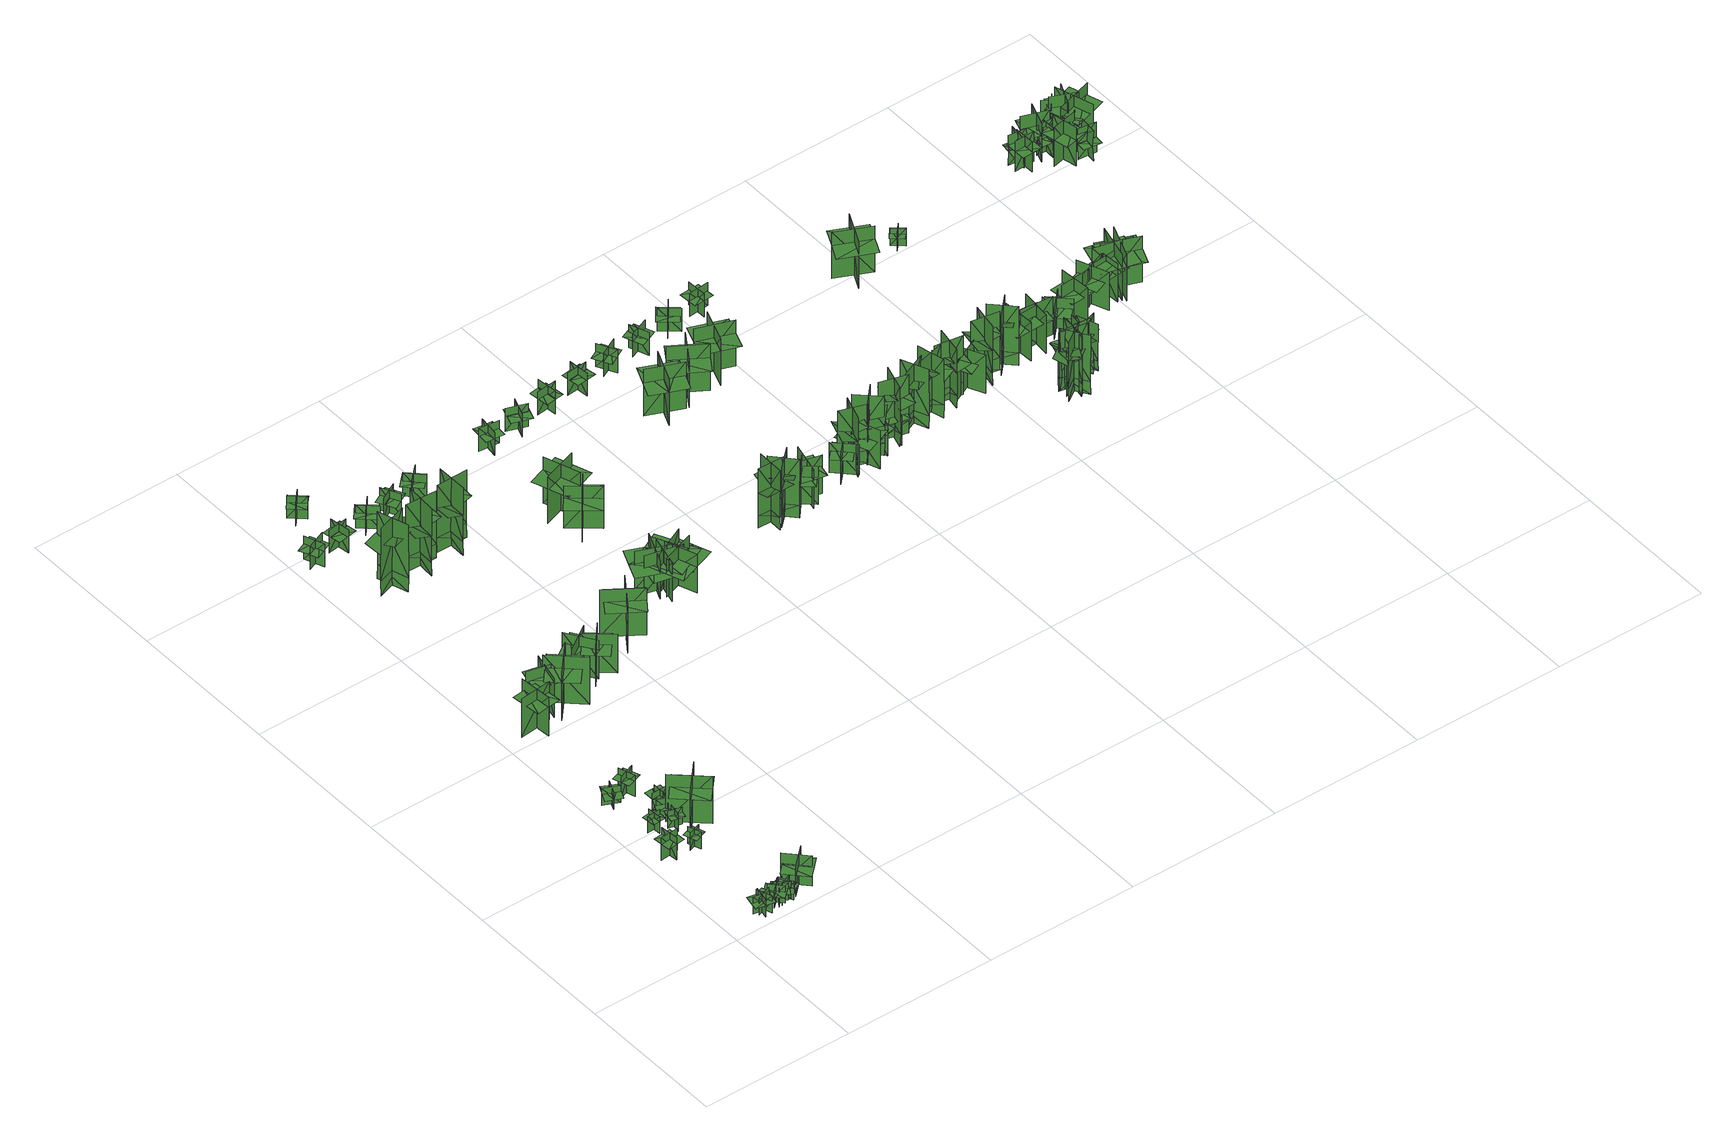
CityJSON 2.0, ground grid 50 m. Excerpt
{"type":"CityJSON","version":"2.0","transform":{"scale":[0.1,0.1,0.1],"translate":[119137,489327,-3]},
"CityObjects":{
"tree1":{"type":"SolitaryVegetationObject","geometry":[{"type":"MultiSurface","lod":"1","boundaries":[[[0,1,2]],[[0,2,3]],[[4,5,6]],[[4,6,7]],[[8,9,10]],[[8,10,11]],[[8,11,12]],[[8,12,13]]]}]},
"tree2":{"type":"SolitaryVegetationObject","geometry":[{"type":"MultiSurface","lod":"1","boundaries":[[[14,15,16]],[[14,16,17]],[[18,19,20]],[[18,20,21]],[[22,23,24]],[[22,24,25]],[[22,25,26]],[[22,26,27]]]}]},
"tree3":{"type":"SolitaryVegetationObject","geometry":[{"type":"MultiSurface","lod":"1","boundaries":[[[28,29,30]],[[28,30,31]],[[32,33,34]],[[32,34,35]],[[36,37,38]],[[36,38,39]],[[36,39,40]],[[36,40,41]]]}]},
"tree4":{"type":"SolitaryVegetationObject","geometry":[{"type":"MultiSurface","lod":"1","boundaries":[[[42,43,44]],[[42,44,45]],[[46,47,48]],[[46,48,49]],[[50,51,52]],[[50,52,53]],[[50,53,54]],[[50,54,55]]]}]},
"tree5":{"type":"SolitaryVegetationObject","geometry":[{"type":"MultiSurface","lod":"1","boundaries":[[[56,57,58]],[[56,58,59]],[[60,61,62]],[[60,62,63]],[[64,65,66]],[[64,66,67]],[[64,67,68]],[[64,68,69]]]}]},
"tree6":{"type":"SolitaryVegetationObject","geometry":[{"type":"MultiSurface","lod":"1","boundaries":[[[70,71,72]],[[70,72,73]],[[74,75,76]],[[74,76,77]],[[78,79,80]],[[78,80,81]],[[78,81,82]],[[78,82,83]]]}]},
"tree7":{"type":"SolitaryVegetationObject","geometry":[{"type":"MultiSurface","lod":"1","boundaries":[[[84,85,86]],[[84,86,87]],[[88,89,90]],[[88,90,91]],[[92,93,94]],[[92,94,95]],[[92,95,96]],[[92,96,97]]]}]},
"tree8":{"type":"SolitaryVegetationObject","geometry":[{"type":"MultiSurface","lod":"1","boundaries":[[[98,99,100]],[[98,100,101]],[[102,103,104]],[[102,104,105]],[[106,107,108]],[[106,108,109]],[[106,109,110]],[[106,110,111]]]}]},
"tree9":{"type":"SolitaryVegetationObject","geometry":[{"type":"MultiSurface","lod":"1","boundaries":[[[112,113,114]],[[112,114,115]],[[116,117,118]],[[116,118,119]],[[120,121,122]],[[120,122,123]],[[120,123,124]],[[120,124,125]]]}]},
"tree10":{"type":"SolitaryVegetationObject","geometry":[{"type":"MultiSurface","lod":"1","boundaries":[[[126,127,128]],[[126,128,129]],[[130,131,132]],[[130,132,133]],[[134,135,136]],[[134,136,137]],[[134,137,138]],[[134,138,139]]]}]},
"tree11":{"type":"SolitaryVegetationObject","geometry":[{"type":"MultiSurface","lod":"1","boundaries":[[[140,141,142]],[[140,142,143]],[[144,145,146]],[[144,146,147]],[[148,149,150]],[[148,150,151]],[[148,151,152]],[[148,152,153]]]}]},
"tree12":{"type":"SolitaryVegetationObject","geometry":[{"type":"MultiSurface","lod":"1","boundaries":[[[154,155,156]],[[154,156,157]],[[158,159,160]],[[158,160,161]],[[162,163,164]],[[162,164,165]],[[162,165,166]],[[162,166,167]]]}]},
"tree13":{"type":"SolitaryVegetationObject","geometry":[{"type":"MultiSurface","lod":"1","boundaries":[[[168,169,170]],[[168,170,171]],[[172,173,174]],[[172,174,175]],[[176,177,178]],[[176,178,179]],[[176,179,180]],[[176,180,181]]]}]},
"tree14":{"type":"SolitaryVegetationObject","geometry":[{"type":"MultiSurface","lod":"1","boundaries":[[[182,183,184]],[[182,184,185]],[[186,187,188]],[[186,188,189]],[[190,191,192]],[[190,192,193]],[[190,194,195]],[[190,195,191]]]}]},
"tree15":{"type":"SolitaryVegetationObject","geometry":[{"type":"MultiSurface","lod":"1","boundaries":[[[196,197,198]],[[196,198,199]],[[200,201,202]],[[200,202,203]],[[204,205,206]],[[204,206,207]],[[204,207,208]],[[204,208,209]]]}]},
"tree16":{"type":"SolitaryVegetationObject","geometry":[{"type":"MultiSurface","lod":"1","boundaries":[[[210,211,212]],[[210,212,213]],[[214,215,216]],[[214,216,217]],[[218,219,220]],[[218,220,221]],[[218,221,222]],[[218,222,223]]]}]},
"tree17":{"type":"SolitaryVegetationObject","geometry":[{"type":"MultiSurface","lod":"1","boundaries":[[[224,225,226]],[[224,226,227]],[[228,229,230]],[[228,230,231]],[[232,233,234]],[[232,234,235]],[[232,236,237]],[[232,237,233]]]}]},
"tree18":{"type":"SolitaryVegetationObject","geometry":[{"type":"MultiSurface","lod":"1","boundaries":[[[238,239,240]],[[238,240,241]],[[242,243,244]],[[242,244,245]],[[246,247,248]],[[246,248,249]],[[246,250,251]],[[246,251,247]]]}]},
"tree19":{"type":"SolitaryVegetationObject","geometry":[{"type":"MultiSurface","lod":"1","boundaries":[[[252,253,254]],[[252,254,255]],[[256,257,258]],[[256,258,259]],[[260,261,262]],[[260,262,263]],[[260,264,265]],[[260,265,261]]]}]},
"tree20":{"type":"SolitaryVegetationObject","geometry":[{"type":"MultiSurface","lod":"1","boundaries":[[[266,267,268]],[[266,268,269]],[[270,271,272]],[[270,272,273]],[[274,275,276]],[[274,276,277]],[[274,277,278]],[[274,278,279]]]}]},
"tree21":{"type":"SolitaryVegetationObject","geometry":[{"type":"MultiSurface","lod":"1","boundaries":[[[280,281,282]],[[280,282,283]],[[284,285,286]],[[284,286,287]],[[288,289,290]],[[288,290,291]],[[288,292,293]],[[288,293,289]]]}]},
"tree22":{"type":"SolitaryVegetationObject","geometry":[{"type":"MultiSurface","lod":"1","boundaries":[[[294,295,296]],[[294,296,297]],[[298,299,300]],[[298,300,301]],[[302,303,299]],[[302,299,298]],[[304,305,295]],[[304,295,294]],[[306,307,308]],[[306,308,309]],[[310,311,312]],[[310,312,313]]]}]},
"tree23":{"type":"SolitaryVegetationObject","geometry":[{"type":"MultiSurface","lod":"1","boundaries":[[[314,315,316]],[[314,316,317]],[[318,319,320]],[[318,320,321]],[[322,323,324]],[[322,324,325]],[[322,326,327]],[[322,327,323]]]}]},
"tree24":{"type":"SolitaryVegetationObject","geometry":[{"type":"MultiSurface","lod":"1","boundaries":[[[328,329,330]],[[328,330,331]],[[332,333,334]],[[332,334,335]],[[336,337,338]],[[336,338,339]],[[336,339,340]],[[336,340,341]]]}]},
"tree25":{"type":"SolitaryVegetationObject","geometry":[{"type":"MultiSurface","lod":"1","boundaries":[[[342,343,344]],[[342,344,345]],[[346,347,348]],[[346,348,349]],[[350,351,352]],[[350,352,353]],[[350,353,354]],[[350,354,355]]]}]},
"tree26":{"type":"SolitaryVegetationObject","geometry":[{"type":"MultiSurface","lod":"1","boundaries":[[[356,357,358]],[[356,358,359]],[[360,361,362]],[[360,362,363]],[[364,365,361]],[[364,361,360]],[[366,367,357]],[[366,357,356]],[[368,369,370]],[[368,370,371]],[[372,373,374]],[[372,374,375]]]}]},
"tree27":{"type":"SolitaryVegetationObject","geometry":[{"type":"MultiSurface","lod":"1","boundaries":[[[376,377,378]],[[376,378,379]],[[380,381,382]],[[380,382,383]],[[384,385,386]],[[384,386,387]],[[384,387,388]],[[384,388,389]]]}]},
"tree28":{"type":"SolitaryVegetationObject","geometry":[{"type":"MultiSurface","lod":"1","boundaries":[[[390,391,392]],[[390,392,393]],[[394,395,396]],[[394,396,397]],[[398,399,400]],[[398,400,401]],[[398,402,403]],[[398,403,399]]]}]},
"tree29":{"type":"SolitaryVegetationObject","geometry":[{"type":"MultiSurface","lod":"1","boundaries":[[[404,405,406]],[[404,406,407]],[[408,409,410]],[[408,410,411]],[[412,413,409]],[[412,409,408]],[[414,415,405]],[[414,405,404]],[[416,417,418]],[[416,418,419]],[[420,421,422]],[[420,422,423]]]}]},
"tree30":{"type":"SolitaryVegetationObject","geometry":[{"type":"MultiSurface","lod":"1","boundaries":[[[424,425,426]],[[424,426,427]],[[428,429,430]],[[428,430,431]],[[432,433,434]],[[432,434,435]],[[432,435,436]],[[432,436,437]]]}]},
"tree31":{"type":"SolitaryVegetationObject","geometry":[{"type":"MultiSurface","lod":"1","boundaries":[[[438,439,440]],[[438,440,441]],[[442,443,444]],[[442,444,445]],[[446,447,448]],[[446,448,449]],[[446,449,450]],[[446,450,451]]]}]},
"tree32":{"type":"SolitaryVegetationObject","geometry":[{"type":"MultiSurface","lod":"1","boundaries":[[[452,453,454]],[[452,454,455]],[[456,457,458]],[[456,458,459]],[[460,461,462]],[[460,462,463]],[[460,463,464]],[[460,464,465]]]}]},
"tree33":{"type":"SolitaryVegetationObject","geometry":[{"type":"MultiSurface","lod":"1","boundaries":[[[466,467,468]],[[466,468,469]],[[470,471,472]],[[470,472,473]],[[474,475,476]],[[474,476,477]],[[474,477,478]],[[474,478,479]]]}]},
"tree34":{"type":"SolitaryVegetationObject","geometry":[{"type":"MultiSurface","lod":"1","boundaries":[[[480,481,482]],[[480,482,483]],[[484,485,486]],[[484,486,487]],[[488,489,490]],[[488,490,491]],[[488,491,492]],[[488,492,493]]]}]},
"tree35":{"type":"SolitaryVegetationObject","geometry":[{"type":"MultiSurface","lod":"1","boundaries":[[[494,495,496]],[[494,496,497]],[[498,499,500]],[[498,500,501]],[[502,503,504]],[[502,504,505]],[[502,505,506]],[[502,506,507]]]}]},
"tree36":{"type":"SolitaryVegetationObject","geometry":[{"type":"MultiSurface","lod":"1","boundaries":[[[508,509,510]],[[508,510,511]],[[512,513,514]],[[512,514,515]],[[516,517,518]],[[516,518,519]],[[516,519,520]],[[516,520,521]]]}]},
"tree37":{"type":"SolitaryVegetationObject","geometry":[{"type":"MultiSurface","lod":"1","boundaries":[[[522,523,524]],[[522,524,525]],[[526,527,528]],[[526,528,529]],[[530,531,532]],[[530,532,533]],[[530,533,534]],[[530,534,535]]]}]},
"tree38":{"type":"SolitaryVegetationObject","geometry":[{"type":"MultiSurface","lod":"1","boundaries":[[[536,537,538]],[[536,538,539]],[[540,541,542]],[[540,542,543]],[[544,545,546]],[[544,546,547]],[[544,547,548]],[[544,548,549]]]}]},
"tree39":{"type":"SolitaryVegetationObject","geometry":[{"type":"MultiSurface","lod":"1","boundaries":[[[550,551,552]],[[550,552,553]],[[554,555,556]],[[554,556,557]],[[558,559,560]],[[558,560,561]],[[558,561,562]],[[558,562,563]]]}]},
"tree40":{"type":"SolitaryVegetationObject","geometry":[{"type":"MultiSurface","lod":"1","boundaries":[[[564,565,566]],[[564,566,567]],[[568,569,570]],[[568,570,571]],[[572,573,569]],[[572,569,568]],[[574,575,565]],[[574,565,564]],[[576,577,578]],[[576,578,579]],[[580,581,582]],[[580,582,583]]]}]},
"tree41":{"type":"SolitaryVegetationObject","geometry":[{"type":"MultiSurface","lod":"1","boundaries":[[[584,585,586]],[[584,586,587]],[[588,589,590]],[[588,590,591]],[[592,593,594]],[[592,594,595]],[[592,595,596]],[[592,596,597]]]}]},
"tree42":{"type":"SolitaryVegetationObject","geometry":[{"type":"MultiSurface","lod":"1","boundaries":[[[598,599,600]],[[598,600,601]],[[602,603,604]],[[602,604,605]],[[606,607,603]],[[606,603,602]],[[608,609,599]],[[608,599,598]],[[610,611,612]],[[610,612,613]],[[614,615,616]],[[614,616,617]]]}]},
"tree43":{"type":"SolitaryVegetationObject","geometry":[{"type":"MultiSurface","lod":"1","boundaries":[[[618,619,620]],[[618,620,621]],[[622,623,624]],[[622,624,625]],[[626,627,628]],[[626,628,629]],[[626,629,630]],[[626,630,631]]]}]},
"tree44":{"type":"SolitaryVegetationObject","geometry":[{"type":"MultiSurface","lod":"1","boundaries":[[[632,633,634]],[[632,634,635]],[[636,637,638]],[[636,638,639]],[[640,641,642]],[[640,642,643]],[[640,644,645]],[[640,645,641]]]}]},
"tree45":{"type":"SolitaryVegetationObject","geometry":[{"type":"MultiSurface","lod":"1","boundaries":[[[646,647,648]],[[646,648,649]],[[650,651,652]],[[650,652,653]],[[654,655,656]],[[654,656,657]],[[654,657,658]],[[654,658,659]]]}]},
"tree46":{"type":"SolitaryVegetationObject","geometry":[{"type":"MultiSurface","lod":"1","boundaries":[[[660,661,662]],[[660,662,663]],[[664,665,666]],[[664,666,667]],[[668,669,670]],[[668,670,671]],[[668,671,672]],[[668,672,673]]]}]},
"tree47":{"type":"SolitaryVegetationObject","geometry":[{"type":"MultiSurface","lod":"1","boundaries":[[[674,675,676]],[[674,676,677]],[[678,679,680]],[[678,680,681]],[[682,683,684]],[[682,684,685]],[[682,685,686]],[[682,686,687]]]}]},
"tree48":{"type":"SolitaryVegetationObject","geometry":[{"type":"MultiSurface","lod":"1","boundaries":[[[688,689,690]],[[688,690,691]],[[692,693,694]],[[692,694,695]],[[696,697,698]],[[696,698,699]],[[696,700,701]],[[696,701,697]]]}]},
"tree49":{"type":"SolitaryVegetationObject","geometry":[{"type":"MultiSurface","lod":"1","boundaries":[[[702,703,704]],[[702,704,705]],[[706,707,708]],[[706,708,709]],[[710,711,707]],[[710,707,706]],[[712,713,703]],[[712,703,702]],[[714,715,716]],[[714,716,717]],[[718,719,720]],[[718,720,721]]]}]},
"tree50":{"type":"SolitaryVegetationObject","geometry":[{"type":"MultiSurface","lod":"1","boundaries":[[[722,723,724]],[[722,724,725]],[[726,727,728]],[[726,728,729]],[[730,731,732]],[[730,732,733]],[[730,733,734]],[[730,734,735]]]}]},
"tree51":{"type":"SolitaryVegetationObject","geometry":[{"type":"MultiSurface","lod":"1","boundaries":[[[736,737,738]],[[736,738,739]],[[740,741,742]],[[740,742,743]],[[744,745,746]],[[744,746,747]],[[744,747,748]],[[744,748,749]]]}]},
"tree52":{"type":"SolitaryVegetationObject","geometry":[{"type":"MultiSurface","lod":"1","boundaries":[[[750,751,752]],[[750,752,753]],[[754,755,756]],[[754,756,757]],[[758,759,755]],[[758,755,754]],[[760,761,751]],[[760,751,750]],[[762,763,764]],[[762,764,765]],[[766,767,768]],[[766,768,769]]]}]},
"tree53":{"type":"SolitaryVegetationObject","geometry":[{"type":"MultiSurface","lod":"1","boundaries":[[[770,771,772]],[[770,772,773]],[[774,775,776]],[[774,776,777]],[[778,779,780]],[[778,780,781]],[[778,781,782]],[[778,782,783]]]}]},
"tree54":{"type":"SolitaryVegetationObject","geometry":[{"type":"MultiSurface","lod":"1","boundaries":[[[784,785,786]],[[784,786,787]],[[788,789,790]],[[788,790,791]],[[792,793,794]],[[792,794,795]],[[792,795,796]],[[792,796,797]]]}]},
"tree55":{"type":"SolitaryVegetationObject","geometry":[{"type":"MultiSurface","lod":"1","boundaries":[[[798,799,800]],[[798,800,801]],[[802,803,804]],[[802,804,805]],[[806,807,808]],[[806,808,809]],[[806,809,810]],[[806,810,811]]]}]},
"tree56":{"type":"SolitaryVegetationObject","geometry":[{"type":"MultiSurface","lod":"1","boundaries":[[[812,813,814]],[[812,814,815]],[[816,817,818]],[[816,818,819]],[[820,821,817]],[[820,817,816]],[[822,823,813]],[[822,813,812]],[[824,825,826]],[[824,826,827]],[[828,829,830]],[[828,830,831]]]}]},
"tree57":{"type":"SolitaryVegetationObject","geometry":[{"type":"MultiSurface","lod":"1","boundaries":[[[832,833,834]],[[832,834,835]],[[836,837,838]],[[836,838,839]],[[840,841,842]],[[840,842,843]],[[840,843,844]],[[840,844,845]]]}]},
"tree58":{"type":"SolitaryVegetationObject","geometry":[{"type":"MultiSurface","lod":"1","boundaries":[[[846,847,848]],[[846,848,849]],[[850,851,852]],[[850,852,853]],[[854,855,856]],[[854,856,857]],[[854,857,858]],[[854,858,859]]]}]},
"tree59":{"type":"SolitaryVegetationObject","geometry":[{"type":"MultiSurface","lod":"1","boundaries":[[[860,861,862]],[[860,862,863]],[[864,865,866]],[[864,866,867]],[[868,869,865]],[[868,865,864]],[[870,871,861]],[[870,861,860]],[[872,873,874]],[[872,874,875]],[[876,877,878]],[[876,878,879]]]}]},
"tree60":{"type":"SolitaryVegetationObject","geometry":[{"type":"MultiSurface","lod":"1","boundaries":[[[880,881,882]],[[880,882,883]],[[884,885,886]],[[884,886,887]],[[888,889,890]],[[888,890,891]],[[888,891,892]],[[888,892,893]]]}]},
"tree61":{"type":"SolitaryVegetationObject","geometry":[{"type":"MultiSurface","lod":"1","boundaries":[[[894,895,896]],[[894,896,897]],[[898,899,900]],[[898,900,901]],[[902,903,899]],[[902,899,898]],[[904,905,895]],[[904,895,894]],[[906,907,908]],[[906,908,909]],[[910,911,912]],[[910,912,913]]]}]},
"tree62":{"type":"SolitaryVegetationObject","geometry":[{"type":"MultiSurface","lod":"1","boundaries":[[[914,915,916]],[[914,916,917]],[[918,919,920]],[[918,920,921]],[[922,923,919]],[[922,919,918]],[[924,925,915]],[[924,915,914]],[[926,927,928]],[[926,928,929]],[[930,931,932]],[[930,932,933]]]}]},
"tree63":{"type":"SolitaryVegetationObject","geometry":[{"type":"MultiSurface","lod":"1","boundaries":[[[934,935,936]],[[934,936,937]],[[938,939,940]],[[938,940,941]],[[942,943,944]],[[942,944,945]],[[942,945,946]],[[942,946,947]]]}]},
"tree64":{"type":"SolitaryVegetationObject","geometry":[{"type":"MultiSurface","lod":"1","boundaries":[[[948,949,950]],[[948,950,951]],[[952,953,954]],[[952,954,955]],[[956,957,953]],[[956,953,952]],[[958,959,949]],[[958,949,948]],[[960,961,962]],[[960,962,963]],[[964,965,966]],[[964,966,967]]]}]},
"tree65":{"type":"SolitaryVegetationObject","geometry":[{"type":"MultiSurface","lod":"1","boundaries":[[[968,969,970]],[[968,970,971]],[[972,973,974]],[[972,974,975]],[[976,977,973]],[[976,973,972]],[[978,979,969]],[[978,969,968]],[[980,981,982]],[[980,982,983]],[[984,985,986]],[[984,986,987]]]}]},
"tree66":{"type":"SolitaryVegetationObject","geometry":[{"type":"MultiSurface","lod":"1","boundaries":[[[988,989,990]],[[988,990,991]],[[992,993,994]],[[992,994,995]],[[996,997,993]],[[996,993,992]],[[998,999,989]],[[998,989,988]],[[1000,1001,1002]],[[1000,1002,1003]],[[1004,1005,1006]],[[1004,1006,1007]]]}]},
"tree67":{"type":"SolitaryVegetationObject","geometry":[{"type":"MultiSurface","lod":"1","boundaries":[[[1008,1009,1010]],[[1008,1010,1011]],[[1012,1013,1014]],[[1012,1014,1015]],[[1016,1017,1013]],[[1016,1013,1012]],[[1018,1019,1009]],[[1018,1009,1008]],[[1020,1021,1022]],[[1020,1022,1023]],[[1024,1025,1026]],[[1024,1026,1027]]]}]},
"tree68":{"type":"SolitaryVegetationObject","geometry":[{"type":"MultiSurface","lod":"1","boundaries":[[[1028,1029,1030]],[[1028,1030,1031]],[[1032,1033,1034]],[[1032,1034,1035]],[[1036,1037,1033]],[[1036,1033,1032]],[[1038,1039,1029]],[[1038,1029,1028]],[[1040,1041,1042]],[[1040,1042,1043]],[[1044,1045,1046]],[[1044,1046,1047]]]}]},
"tree69":{"type":"SolitaryVegetationObject","geometry":[{"type":"MultiSurface","lod":"1","boundaries":[[[1048,1049,1050]],[[1048,1050,1051]],[[1052,1053,1054]],[[1052,1054,1055]],[[1056,1057,1053]],[[1056,1053,1052]],[[1058,1059,1049]],[[1058,1049,1048]],[[1060,1061,1062]],[[1060,1062,1063]],[[1064,1065,1066]],[[1064,1066,1067]]]}]},
"tree70":{"type":"SolitaryVegetationObject","geometry":[{"type":"MultiSurface","lod":"1","boundaries":[[[1068,1069,1070]],[[1068,1070,1071]],[[1072,1073,1074]],[[1072,1074,1075]],[[1076,1077,1078]],[[1076,1078,1079]],[[1076,1080,1081]],[[1076,1081,1077]]]}]},
"tree71":{"type":"SolitaryVegetationObject","geometry":[{"type":"MultiSurface","lod":"1","boundaries":[[[1082,1083,1084]],[[1082,1084,1085]],[[1086,1087,1088]],[[1086,1088,1089]],[[1090,1091,1092]],[[1090,1092,1093]],[[1090,1093,1094]],[[1090,1094,1095]]]}]},
"tree72":{"type":"SolitaryVegetationObject","geometry":[{"type":"MultiSurface","lod":"1","boundaries":[[[1096,1097,1098]],[[1096,1098,1099]],[[1100,1101,1102]],[[1100,1102,1103]],[[1104,1105,1101]],[[1104,1101,1100]],[[1106,1107,1097]],[[1106,1097,1096]],[[1108,1109,1110]],[[1108,1110,1111]],[[1112,1113,1114]],[[1112,1114,1115]]]}]},
"tree73":{"type":"SolitaryVegetationObject","geometry":[{"type":"MultiSurface","lod":"1","boundaries":[[[1116,1117,1118]],[[1116,1118,1119]],[[1120,1121,1122]],[[1120,1122,1123]],[[1124,1125,1121]],[[1124,1121,1120]],[[1126,1127,1117]],[[1126,1117,1116]],[[1128,1129,1130]],[[1128,1130,1131]],[[1132,1133,1134]],[[1132,1134,1135]]]}]},
"tree74":{"type":"SolitaryVegetationObject","geometry":[{"type":"MultiSurface","lod":"1","boundaries":[[[1136,1137,1138]],[[1136,1138,1139]],[[1140,1141,1142]],[[1140,1142,1143]],[[1144,1145,1141]],[[1144,1141,1140]],[[1146,1147,1137]],[[1146,1137,1136]],[[1148,1149,1150]],[[1148,1150,1151]],[[1152,1153,1154]],[[1152,1154,1155]]]}]},
"tree75":{"type":"SolitaryVegetationObject","geometry":[{"type":"MultiSurface","lod":"1","boundaries":[[[1156,1157,1158]],[[1156,1158,1159]],[[1160,1161,1162]],[[1160,1162,1163]],[[1164,1165,1166]],[[1164,1166,1167]],[[1164,1167,1168]],[[1164,1168,1169]]]}]},
"tree76":{"type":"SolitaryVegetationObject","geometry":[{"type":"MultiSurface","lod":"1","boundaries":[[[1170,1171,1172]],[[1170,1172,1173]],[[1174,1175,1176]],[[1174,1176,1177]],[[1178,1179,1180]],[[1178,1180,1181]],[[1178,1181,1182]],[[1178,1182,1183]]]}]},
"tree77":{"type":"SolitaryVegetationObject","geometry":[{"type":"MultiSurface","lod":"1","boundaries":[[[1184,1185,1186]],[[1184,1186,1187]],[[1188,1189,1190]],[[1188,1190,1191]],[[1192,1193,1194]],[[1192,1194,1195]],[[1192,1195,1196]],[[1192,1196,1197]]]}]},
"tree78":{"type":"SolitaryVegetationObject","geometry":[{"type":"MultiSurface","lod":"1","boundaries":[[[1198,1199,1200]],[[1198,1200,1201]],[[1202,1203,1204]],[[1202,1204,1205]],[[1206,1207,1208]],[[1206,1208,1209]],[[1206,1209,1210]],[[1206,1210,1211]]]}]},
"tree79":{"type":"SolitaryVegetationObject","geometry":[{"type":"MultiSurface","lod":"1","boundaries":[[[1212,1213,1214]],[[1212,1214,1215]],[[1216,1217,1218]],[[1216,1218,1219]],[[1220,1221,1222]],[[1220,1222,1223]],[[1220,1223,1224]],[[1220,1224,1225]]]}]},
"tree80":{"type":"SolitaryVegetationObject","geometry":[{"type":"MultiSurface","lod":"1","boundaries":[[[1226,1227,1228]],[[1226,1228,1229]],[[1230,1231,1232]],[[1230,1232,1233]],[[1234,1235,1236]],[[1234,1236,1237]],[[1234,1237,1238]],[[1234,1238,1239]]]}]},
"tree81":{"type":"SolitaryVegetationObject","geometry":[{"type":"MultiSurface","lod":"1","boundaries":[[[1240,1241,1242]],[[1240,1242,1243]],[[1244,1245,1246]],[[1244,1246,1247]],[[1248,1249,1250]],[[1248,1250,1251]],[[1248,1251,1252]],[[1248,1252,1253]]]}]},
"tree82":{"type":"SolitaryVegetationObject","geometry":[{"type":"MultiSurface","lod":"1","boundaries":[[[1254,1255,1256]],[[1254,1256,1257]],[[1258,1259,1260]],[[1258,1260,1261]],[[1262,1263,1264]],[[1262,1264,1265]],[[1262,1265,1266]],[[1262,1266,1267]]]}]},
"tree83":{"type":"SolitaryVegetationObject","geometry":[{"type":"MultiSurface","lod":"1","boundaries":[[[1268,1269,1270]],[[1268,1270,1271]],[[1272,1273,1274]],[[1272,1274,1275]],[[1276,1277,1278]],[[1276,1278,1279]],[[1276,1280,1281]],[[1276,1281,1277]]]}]},
"tree84":{"type":"SolitaryVegetationObject","geometry":[{"type":"MultiSurface","lod":"1","boundaries":[[[1282,1283,1284]],[[1282,1284,1285]],[[1286,1287,1288]],[[1286,1288,1289]],[[1290,1291,1287]],[[1290,1287,1286]],[[1292,1293,1283]],[[1292,1283,1282]],[[1282,1283,1294]],[[1282,1294,1295]],[[1282,1296,1297]],[[1282,1297,1283]]]}]},
"tree85":{"type":"SolitaryVegetationObject","geometry":[{"type":"MultiSurface","lod":"1","boundaries":[[[1298,1299,1300]],[[1298,1300,1301]],[[1302,1303,1304]],[[1302,1304,1305]],[[1306,1307,1308]],[[1306,1308,1309]],[[1306,1310,1311]],[[1306,1311,1307]]]}]},
"tree86":{"type":"SolitaryVegetationObject","geometry":[{"type":"MultiSurface","lod":"1","boundaries":[[[1312,1313,1314]],[[1312,1314,1315]],[[1316,1317,1318]],[[1316,1318,1319]],[[1320,1321,1317]],[[1320,1317,1316]],[[1322,1323,1313]],[[1322,1313,1312]],[[1312,1313,1324]],[[1312,1324,1325]],[[1312,1326,1327]],[[1312,1327,1313]]]}]},
"tree87":{"type":"SolitaryVegetationObject","geometry":[{"type":"MultiSurface","lod":"1","boundaries":[[[1328,1329,1330]],[[1328,1330,1331]],[[1332,1333,1334]],[[1332,1334,1335]],[[1336,1337,1338]],[[1336,1338,1339]],[[1336,1340,1341]],[[1336,1341,1337]]]}]},
"tree88":{"type":"SolitaryVegetationObject","geometry":[{"type":"MultiSurface","lod":"1","boundaries":[[[1342,1343,1344]],[[1342,1344,1345]],[[1346,1347,1348]],[[1346,1348,1349]],[[1350,1351,1347]],[[1350,1347,1346]],[[1352,1353,1343]],[[1352,1343,1342]],[[1342,1343,1354]],[[1342,1354,1355]],[[1342,1356,1357]],[[1342,1357,1343]]]}]},
"tree89":{"type":"SolitaryVegetationObject","geometry":[{"type":"MultiSurface","lod":"1","boundaries":[[[1358,1359,1360]],[[1358,1360,1361]],[[1362,1363,1364]],[[1362,1364,1365]],[[1366,1367,1363]],[[1366,1363,1362]],[[1368,1369,1359]],[[1368,1359,1358]],[[1358,1359,1370]],[[1358,1370,1371]],[[1358,1372,1373]],[[1358,1373,1359]]]}]},
"tree90":{"type":"SolitaryVegetationObject","geometry":[{"type":"MultiSurface","lod":"1","boundaries":[[[1374,1375,1376]],[[1374,1376,1377]],[[1378,1379,1380]],[[1378,1380,1381]],[[1382,1383,1379]],[[1382,1379,1378]],[[1384,1385,1375]],[[1384,1375,1374]],[[1374,1375,1386]],[[1374,1386,1387]],[[1374,1388,1389]],[[1374,1389,1375]]]}]},
"tree91":{"type":"SolitaryVegetationObject","geometry":[{"type":"MultiSurface","lod":"1","boundaries":[[[1390,1391,1392]],[[1390,1392,1393]],[[1394,1395,1396]],[[1394,1396,1397]],[[1398,1399,1395]],[[1398,1395,1394]],[[1400,1401,1391]],[[1400,1391,1390]],[[1390,1391,1402]],[[1390,1402,1403]],[[1390,1404,1405]],[[1390,1405,1391]]]}]},
"tree92":{"type":"SolitaryVegetationObject","geometry":[{"type":"MultiSurface","lod":"1","boundaries":[[[1406,1407,1408]],[[1406,1408,1409]],[[1410,1411,1412]],[[1410,1412,1413]],[[1414,1415,1416]],[[1414,1416,1417]],[[1414,1418,1419]],[[1414,1419,1415]]]}]},
"tree93":{"type":"SolitaryVegetationObject","geometry":[{"type":"MultiSurface","lod":"1","boundaries":[[[1420,1421,1422]],[[1420,1422,1423]],[[1424,1425,1426]],[[1424,1426,1427]],[[1428,1429,1430]],[[1428,1430,1431]],[[1428,1431,1432]],[[1428,1432,1433]]]}]}
},
"vertices":[
[127,69,20],[127,69,82],[117,17,82],[117,17,20],[146,39,20],[146,39,82],[96,48,82],[96,48,20],[154,38,61],[159,64,61],[96,76,61],[91,49,61],[86,23,61],[149,11,61],
[124,70,19],[124,70,81],[142,20,81],[142,20,19],[156,54,19],[156,54,81],[108,36,81],[108,36,19],[164,57,61],[154,82,61],[94,60,61],[104,35,61],[113,10,61],[173,32,61],
[71,357,21],[65,416,21],[65,416,103],[71,357,103],[96,387,21],[37,382,21],[37,382,103],[96,387,103],[96,387,80],[93,417,80],[34,411,80],[37,382,80],[40,352,80],[99,358,80],
[159,33,18],[159,33,80],[199,69,80],[199,69,18],[162,69,18],[162,69,80],[196,31,80],[196,31,18],[156,75,60],[136,58,60],[178,10,60],[199,27,60],[219,45,60],[177,93,60],
[175,31,16],[175,31,78],[205,76,78],[205,76,16],[169,67,16],[169,67,78],[212,38,78],[212,38,16],[162,71,58],[148,49,58],[201,13,58],[216,36,58],[231,58,58],[177,93,58],
[219,75,13],[219,75,75],[187,32,75],[187,32,13],[224,39,13],[224,39,75],[183,70,75],[183,70,13],[230,34,55],[246,56,55],[195,94,55],[179,73,55],[163,52,55],[214,13,55],
[191,44,12],[191,44,74],[240,68,74],[240,68,12],[204,78,12],[204,78,74],[226,32,74],[226,32,12],[200,85,54],[176,74,54],[204,16,54],[229,28,54],[253,40,54],[225,97,54],
[123,500,19],[79,497,19],[79,497,80],[123,500,80],[101,520,19],[104,475,19],[104,475,80],[101,520,80],[101,520,63],[79,518,63],[82,474,63],[104,475,63],[126,477,63],[124,521,63],
[139,394,20],[154,352,20],[154,352,82],[139,394,82],[126,367,20],[168,382,20],[168,382,82],[126,367,82],[126,367,65],[133,346,65],[175,361,65],[168,382,65],[161,403,65],[119,388,65],
[103,647,16],[103,647,78],[54,670,78],[54,670,16],[69,636,16],[69,636,78],[90,682,78],[90,682,16],[65,628,58],[90,617,58],[117,675,58],[92,687,58],[68,698,58],[41,640,58],
[246,114,8],[306,50,8],[306,50,118],[246,114,118],[243,44,8],[308,104,8],[308,104,118],[243,44,118],[245,106,82],[216,78,82],[276,14,82],[306,42,82],[335,70,82],[275,134,82],
[161,495,18],[151,452,18],[151,452,79],[161,495,79],[136,480,18],[179,470,18],[179,470,79],[136,480,79],[136,480,62],[131,458,62],[174,448,62],[179,470,62],[184,491,62],[141,502,62],
[176,551,18],[176,551,80],[155,502,80],[155,502,18],[189,518,18],[189,518,80],[141,538,80],[141,538,18],[196,514,60],[206,539,60],[147,564,60],[137,540,60],[126,515,60],[185,490,60],
[154,511,13],[250,423,13],[250,423,185],[154,511,185],[159,409,13],[247,504,13],[247,504,185],[159,409,185],[162,504,141],[250,423,141],[285,461,141],[197,541,141],[128,466,141],[215,385,141],
[133,698,14],[152,645,14],[152,645,91],[133,698,91],[117,664,14],[169,683,14],[169,683,91],[117,664,91],[117,664,70],[126,638,70],[179,657,70],[169,683,70],[160,709,70],[108,690,70],
[153,570,13],[153,570,75],[206,570,75],[206,570,13],[179,595,13],[179,595,75],[179,544,75],[179,544,13],[179,603,55],[152,603,55],[152,539,55],[179,539,55],[206,539,55],[206,603,55],
[88,1069,47],[98,964,47],[98,964,188],[88,1069,188],[35,1004,47],[141,1015,47],[141,1015,188],[35,1004,188],[88,1060,152],[98,964,152],[140,968,152],[130,1065,152],[47,1056,152],[57,959,152],
[116,1089,44],[219,1065,44],[219,1065,185],[116,1089,185],[160,1018,44],[185,1121,44],[185,1121,185],[160,1018,185],[124,1087,149],[219,1065,149],[229,1106,149],[134,1128,149],[115,1046,149],[210,1024,149],
[168,993,46],[255,1089,46],[255,1089,218],[168,993,218],[270,999,46],[174,1086,46],[174,1086,218],[270,999,218],[175,1001,174],[255,1089,174],[216,1124,174],[137,1035,174],[213,967,174],[293,1055,174],
[83,1957,38],[21,1931,38],[21,1931,121],[83,1957,121],[34,1977,38],[59,1915,38],[59,1915,121],[34,1977,121],[77,1960,95],[65,1988,95],[3,1961,95],[16,1933,95],[28,1904,95],[90,1931,95],
[275,1085,44],[364,1144,44],[364,1144,185],[275,1085,185],[358,1069,44],[299,1158,44],[299,1158,185],[358,1069,185],[283,1090,148],[364,1144,148],[341,1179,148],[260,1125,148],[306,1055,148],[387,1109,148],
[112,1732,80],[211,1764,80],[211,1762,275],[113,1730,275],[182,1696,81],[150,1794,81],[149,1794,275],[181,1696,275],[181,1696,29],[149,1794,29],[113,1730,29],[211,1762,29],[113,1731,175],[211,1763,175],[195,1813,194],[96,1781,194],[198,1758,206],[124,1734,206],[136,1697,217],[210,1721,217],
[330,1047,46],[399,1128,46],[399,1128,187],[330,1047,187],[413,1054,46],[333,1123,46],[333,1123,187],[413,1054,187],[335,1054,150],[399,1128,150],[367,1155,150],[304,1082,150],[367,1027,150],[431,1100,150],
[105,1953,37],[171,1962,37],[171,1962,121],[105,1953,121],[148,1921,37],[138,1987,37],[138,1987,121],[148,1921,121],[110,1949,94],[115,1918,94],[181,1929,94],[176,1960,94],[171,1990,94],[105,1979,94],
[142,2143,38],[103,2099,38],[103,2099,120],[142,2143,120],[103,2141,38],[147,2101,38],[147,2101,120],[103,2141,120],[103,2141,97],[84,2119,97],[128,2079,97],[147,2101,97],[167,2123,97],[123,2163,97],
[273,1710,79],[279,1814,79],[280,1814,274],[275,1710,274],[332,1762,80],[228,1768,80],[228,1767,274],[331,1762,274],[331,1762,28],[228,1767,28],[275,1710,28],[280,1814,28],[274,1710,174],[280,1814,174],[227,1816,193],[221,1713,193],[279,1799,205],[275,1722,205],[315,1720,215],[318,1798,215],
[277,1944,39],[227,1990,39],[227,1990,122],[277,1944,122],[275,1998,39],[229,1948,39],[229,1948,122],[275,1998,122],[277,1951,95],[298,1974,95],[247,2018,95],[227,1995,95],[206,1972,95],[257,1927,95],
[467,1205,46],[575,1132,46],[575,1132,218],[467,1205,218],[487,1104,46],[560,1211,46],[560,1211,218],[487,1104,218],[477,1199,174],[575,1132,174],[604,1174,174],[506,1241,174],[448,1156,174],[546,1089,174],
[394,1723,82],[394,1826,82],[396,1826,276],[396,1723,276],[450,1778,82],[346,1778,82],[346,1777,276],[450,1777,276],[450,1777,30],[346,1777,30],[396,1723,30],[396,1826,30],[395,1723,177],[395,1826,177],[343,1826,195],[343,1723,195],[396,1812,207],[396,1734,207],[435,1735,218],[435,1812,218],
[306,1965,39],[365,1996,39],[365,1996,122],[306,1965,122],[356,1949,39],[326,2008,39],[326,2008,122],[356,1949,122],[312,1963,95],[326,1935,95],[385,1967,95],[370,1995,95],[356,2022,95],[297,1990,95],
[458,1966,40],[411,2014,40],[411,2014,124],[458,1966,124],[459,2019,40],[411,1972,40],[411,1972,124],[459,2019,124],[459,1972,97],[480,1994,97],[433,2041,97],[411,2020,97],[389,1998,97],[437,1950,97],
[701,1230,42],[701,1230,181],[747,1341,181],[747,1341,42],[671,1306,42],[671,1306,181],[778,1261,181],[778,1261,42],[655,1313,136],[632,1257,136],[764,1201,136],[788,1257,136],[811,1312,136],[678,1368,136],
[680,1275,41],[680,1275,181],[796,1246,181],[796,1246,41],[750,1316,41],[750,1316,181],[722,1203,181],[722,1203,41],[755,1333,136],[696,1348,136],[661,1208,136],[719,1193,136],[778,1178,136],[813,1318,136],
[715,1251,43],[715,1251,183],[823,1304,183],[823,1304,43],[742,1327,43],[742,1327,183],[793,1223,183],[793,1223,43],[734,1343,137],[680,1317,137],[744,1187,137],[798,1214,137],[852,1240,137],[789,1370,137],
[756,1300,43],[756,1300,183],[797,1187,183],[797,1187,43],[829,1264,43],[829,1264,183],[720,1225,183],[720,1225,43],[846,1270,137],[826,1327,137],[690,1278,137],[710,1221,137],[731,1164,137],[866,1213,137],
[752,1641,39],[682,1555,39],[682,1555,193],[752,1641,193],[679,1634,39],[764,1564,39],[764,1564,193],[679,1634,193],[679,1634,150],[644,1591,150],[730,1521,150],[764,1564,150],[799,1607,150],[713,1677,150],
[774,1718,36],[659,1679,36],[659,1679,205],[774,1718,205],[702,1754,36],[741,1639,36],[741,1639,205],[702,1754,205],[702,1754,158],[644,1734,158],[684,1619,158],[741,1639,158],[799,1659,158],[759,1774,158],
[718,1991,40],[726,2058,40],[726,2058,123],[718,1991,123],[760,2024,40],[694,2032,40],[694,2032,123],[760,2024,123],[723,1995,96],[754,1992,96],[761,2058,96],[730,2061,96],[699,2065,96],[693,1998,96],
[804,2054,39],[867,2031,39],[867,2031,123],[804,2054,123],[826,2006,39],[849,2069,39],[849,2069,123],[826,2006,123],[806,2048,96],[796,2019,96],[859,1997,96],[869,2026,96],[880,2055,96],[816,2078,96],
[1183,1287,95],[1093,1290,95],[1093,1292,266],[1183,1288,266],[1137,1337,96],[1134,1247,96],[1135,1247,266],[1138,1337,266],[1138,1337,50],[1135,1247,50],[1183,1288,50],[1093,1292,50],[1183,1288,179],[1093,1291,179],[1091,1245,195],[1182,1242,195],[1105,1291,205],[1173,1289,205],[1174,1323,215],[1106,1325,215],
[951,2093,39],[958,2027,39],[958,2027,123],[951,2093,123],[917,2052,39],[984,2059,39],[984,2059,123],[917,2052,123],[947,2089,96],[916,2085,96],[924,2018,96],[955,2022,96],[986,2026,96],[977,2093,96],
[1147,1319,97],[1209,1252,97],[1208,1251,267],[1146,1318,267],[1144,1250,97],[1211,1312,97],[1210,1312,267],[1144,1251,267],[1144,1251,52],[1210,1312,52],[1146,1318,52],[1208,1251,52],[1147,1318,180],[1208,1251,180],[1242,1283,196],[1181,1349,196],[1200,1260,207],[1153,1310,207],[1128,1287,216],[1175,1237,216],
[1284,1265,51],[1204,1334,51],[1204,1334,191],[1284,1265,191],[1278,1332,51],[1278,1332,191],[1210,1253,191],[1210,1253,51],[1278,1332,147],[1246,1360,147],[1191,1297,147],[1224,1269,147],[1257,1240,147],[1311,1303,147],
[1291,1367,48],[1267,1263,48],[1267,1263,189],[1291,1367,189],[1220,1322,48],[1323,1298,48],[1323,1298,189],[1220,1322,189],[1289,1358,152],[1267,1263,152],[1308,1254,152],[1330,1348,152],[1248,1368,152],[1226,1273,152],
[1033,2065,39],[1100,2071,39],[1100,2071,122],[1033,2065,122],[1074,2031,39],[1068,2098,39],[1068,2098,122],[1074,2031,122],[1038,2060,95],[1041,2030,95],[1108,2037,95],[1104,2068,95],[1101,2099,95],[1034,2091,95],
[1147,1871,36],[1259,1823,36],[1259,1823,205],[1147,1871,205],[1177,1795,36],[1225,1907,36],[1225,1907,205],[1177,1795,205],[1177,1795,158],[1233,1771,158],[1281,1883,158],[1225,1907,158],[1169,1931,158],[1121,1819,158],
[1220,2098,39],[1161,2067,39],[1161,2067,123],[1220,2098,123],[1169,2114,39],[1200,2055,39],[1200,2055,123],[1169,2114,123],[1214,2101,96],[1200,2128,96],[1140,2096,96],[1155,2069,96],[1170,2041,96],[1229,2073,96],
[1387,1295,49],[1445,1354,49],[1445,1354,159],[1387,1295,159],[1452,1296,49],[1393,1354,49],[1393,1354,159],[1452,1296,159],[1392,1300,130],[1445,1354,130],[1421,1377,130],[1368,1323,130],[1415,1277,130],[1468,1331,130],
[1440,1287,97],[1468,1373,97],[1470,1373,268],[1441,1287,268],[1501,1318,98],[1415,1346,98],[1415,1345,268],[1501,1317,268],[1501,1317,52],[1415,1345,52],[1441,1287,52],[1470,1373,52],[1441,1287,180],[1469,1373,180],[1425,1387,197],[1397,1301,197],[1466,1361,207],[1445,1296,207],[1477,1286,216],[1498,1351,216],
[1335,1924,35],[1269,1822,35],[1269,1822,205],[1335,1924,205],[1256,1908,35],[1358,1842,35],[1358,1842,205],[1256,1908,205],[1256,1908,157],[1223,1856,157],[1325,1791,157],[1358,1842,157],[1391,1893,157],[1288,1959,157],
[1512,1279,50],[1472,1385,50],[1472,1385,191],[1512,1279,191],[1549,1361,50],[1443,1321,50],[1443,1321,191],[1549,1361,191],[1517,1289,145],[1565,1308,145],[1523,1413,145],[1475,1394,145],[1426,1375,145],[1468,1269,145],
[1556,1376,98],[1494,1310,98],[1493,1311,269],[1555,1377,269],[1488,1374,99],[1554,1312,99],[1554,1313,269],[1488,1375,269],[1488,1375,53],[1554,1313,53],[1555,1377,53],[1493,1311,53],[1556,1377,181],[1493,1311,181],[1527,1279,198],[1589,1345,198],[1502,1320,208],[1548,1370,208],[1523,1393,218],[1477,1343,218],
[1316,2060,37],[1293,2123,37],[1293,2123,121],[1316,2060,121],[1339,2109,37],[1276,2085,37],[1276,2085,121],[1339,2109,121],[1319,2066,94],[1348,2077,94],[1324,2140,94],[1295,2128,94],[1266,2117,94],[1290,2055,94],
[1560,1306,53],[1537,1384,53],[1537,1384,162],[1560,1306,162],[1585,1352,53],[1585,1352,162],[1507,1330,162],[1507,1330,53],[1585,1352,128],[1576,1385,128],[1513,1367,128],[1522,1334,128],[1532,1301,128],[1594,1319,128],
[1437,1955,35],[1395,1841,35],[1395,1841,204],[1437,1955,204],[1363,1922,35],[1477,1880,35],[1477,1880,204],[1363,1922,204],[1363,1922,157],[1342,1865,157],[1456,1823,157],[1477,1880,157],[1498,1937,157],[1384,1979,157],
[1637,1402,99],[1613,1315,99],[1611,1316,269],[1636,1403,269],[1577,1370,99],[1665,1345,99],[1665,1345,269],[1578,1370,269],[1578,1370,54],[1665,1345,54],[1636,1403,54],[1611,1316,54],[1637,1403,182],[1612,1316,182],[1656,1303,198],[1681,1390,198],[1615,1328,209],[1633,1393,209],[1600,1402,218],[1582,1337,218],
[1664,1348,54],[1586,1370,54],[1586,1370,162],[1664,1348,162],[1638,1393,54],[1638,1393,162],[1617,1315,162],[1617,1315,54],[1638,1393,128],[1605,1402,128],[1588,1339,128],[1621,1331,128],[1654,1322,128],[1671,1384,128],
[1448,2084,38],[1396,2127,38],[1396,2127,122],[1448,2084,122],[1443,2137,38],[1400,2085,38],[1400,2085,122],[1443,2137,122],[1448,2091,95],[1467,2115,95],[1415,2157,95],[1395,2132,95],[1376,2108,95],[1429,2066,95],
[1657,1350,101],[1740,1386,101],[1740,1385,271],[1657,1349,271],[1720,1324,101],[1684,1408,101],[1684,1407,271],[1719,1324,271],[1719,1324,56],[1684,1407,56],[1657,1349,56],[1740,1385,56],[1657,1349,184],[1740,1385,184],[1722,1428,200],[1639,1392,200],[1729,1380,211],[1666,1353,211],[1680,1321,220],[1742,1349,220],
[1572,2125,38],[1505,2121,38],[1505,2121,122],[1572,2125,122],[1533,2161,38],[1536,2094,38],[1536,2094,122],[1533,2161,122],[1568,2129,95],[1566,2160,95],[1499,2156,95],[1501,2125,95],[1503,2094,95],[1570,2098,95],
[1760,1424,99],[1782,1336,99],[1780,1335,269],[1758,1423,269],[1724,1365,99],[1812,1387,99],[1812,1388,269],[1724,1366,269],[1724,1366,54],[1812,1388,54],[1758,1423,54],[1780,1335,54],[1759,1424,182],[1781,1336,182],[1826,1347,199],[1804,1435,199],[1778,1348,209],[1761,1413,209],[1728,1405,218],[1744,1339,218],
[1849,1432,101],[1834,1343,101],[1833,1343,271],[1848,1432,271],[1793,1393,101],[1882,1378,101],[1883,1378,271],[1793,1394,271],[1793,1394,56],[1883,1378,56],[1848,1432,56],[1833,1343,56],[1848,1432,184],[1833,1343,184],[1879,1335,200],[1894,1425,200],[1835,1355,211],[1846,1422,211],[1812,1428,220],[1801,1361,220],
[1953,1416,55],[1858,1371,55],[1858,1371,195],[1953,1416,195],[1889,1438,55],[1889,1438,195],[1935,1344,195],[1935,1344,55],[1889,1438,151],[1850,1420,151],[1886,1344,151],[1926,1363,151],[1965,1382,151],[1929,1457,151],
[1971,1361,98],[1987,1450,98],[1988,1450,268],[1973,1360,268],[2028,1399,98],[1938,1415,98],[1938,1415,268],[2027,1399,268],[2027,1399,53],[1938,1415,53],[1973,1360,53],[1988,1450,53],[1972,1360,181],[1988,1450,181],[1942,1458,197],[1927,1368,197],[1986,1437,208],[1974,1370,208],[2008,1365,217],[2020,1432,217],
[2019,1449,96],[2083,1385,96],[2082,1384,267],[2018,1448,267],[2019,1380,97],[2082,1445,97],[2082,1445,267],[2018,1381,267],[2018,1381,51],[2082,1445,51],[2018,1448,51],[2082,1384,51],[2018,1448,179],[2083,1385,179],[2115,1417,196],[2050,1481,196],[2074,1393,206],[2025,1441,206],[2001,1416,216],[2050,1369,216],
[2098,1183,93],[2174,1233,93],[2175,1231,264],[2099,1181,264],[2165,1169,94],[2115,1244,94],[2115,1244,264],[2165,1168,264],[2165,1168,48],[2115,1244,48],[2099,1181,48],[2175,1231,48],[2099,1182,176],[2174,1232,176],[2149,1270,193],[2073,1220,193],[2164,1225,203],[2107,1187,203],[2127,1158,213],[2183,1196,213],
[2132,1252,82],[2156,1185,82],[2155,1185,216],[2131,1252,216],[2109,1204,82],[2176,1228,82],[2176,1228,216],[2109,1204,216],[2109,1204,46],[2176,1228,46],[2131,1252,46],[2155,1185,46],[2132,1252,147],[2156,1185,147],[2190,1197,160],[2166,1264,160],[2152,1194,168],[2134,1244,168],[2109,1235,176],[2127,1185,176],
[2147,1183,92],[2153,1273,92],[2154,1273,263],[2148,1183,263],[2198,1228,93],[2108,1234,93],[2108,1233,263],[2198,1227,263],[2198,1227,47],[2108,1233,47],[2148,1183,47],[2154,1273,47],[2147,1183,176],[2154,1273,176],[2107,1276,192],[2101,1186,192],[2153,1261,202],[2149,1193,202],[2183,1191,212],[2187,1259,212],
[2104,1235,91],[2193,1219,91],[2193,1217,261],[2104,1233,261],[2143,1178,91],[2159,1267,91],[2158,1268,261],[2142,1178,261],[2142,1178,46],[2158,1268,46],[2104,1233,46],[2193,1217,46],[2104,1234,174],[2193,1218,174],[2201,1263,190],[2112,1279,190],[2181,1220,200],[2114,1231,200],[2108,1198,210],[2175,1186,210],
[2180,1428,49],[2073,1424,49],[2073,1424,190],[2180,1428,190],[2118,1485,49],[2122,1378,49],[2122,1378,190],[2118,1485,190],[2171,1427,154],[2073,1424,154],[2075,1382,154],[2172,1385,154],[2169,1469,154],[2072,1466,154],
[1947,1926,36],[1999,2036,36],[1999,2036,205],[1947,1926,205],[2024,1953,36],[1913,2005,36],[1913,2005,205],[2024,1953,205],[2024,1953,158],[2049,2008,158],[1939,2060,158],[1913,2005,158],[1887,1950,158],[1998,1898,158],
[2241,1265,85],[2170,1277,85],[2171,1278,218],[2241,1266,218],[2210,1309,85],[2198,1239,85],[2199,1239,218],[2210,1309,218],[2210,1309,49],[2199,1239,49],[2241,1266,49],[2171,1278,49],[2241,1266,150],[2171,1278,150],[2165,1242,163],[2235,1230,163],[2180,1276,171],[2233,1268,171],[2237,1294,178],[2185,1303,178],
[2230,1237,57],[2207,1263,57],[2208,1264,122],[2230,1238,122],[2232,1263,57],[2206,1241,57],[2206,1241,122],[2232,1263,122],[2232,1263,40],[2206,1241,40],[2230,1238,40],[2208,1264,40],[2230,1237,89],[2208,1264,89],[2194,1252,95],[2217,1226,95],[2211,1260,99],[2228,1241,99],[2238,1249,102],[2221,1269,102],
[2198,1261,79],[2265,1285,79],[2266,1283,213],[2198,1260,213],[2246,1238,79],[2223,1305,79],[2222,1305,213],[2246,1237,213],[2246,1237,43],[2222,1305,43],[2198,1260,43],[2266,1283,43],[2198,1261,144],[2266,1284,144],[2254,1318,157],[2186,1295,157],[2256,1281,165],[2206,1263,165],[2215,1237,172],[2265,1255,172],
[2183,1481,51],[2173,1377,51],[2173,1377,191],[2183,1481,191],[2131,1438,51],[2131,1438,191],[2236,1428,191],[2236,1428,51],[2131,1438,147],[2127,1395,147],[2210,1387,147],[2215,1430,147],[2219,1474,147],[2136,1482,147],
[2227,1409,50],[2289,1472,50],[2289,1472,160],[2227,1409,160],[2297,1410,50],[2234,1471,50],[2234,1471,160],[2297,1410,160],[2235,1408,125],[2265,1381,125],[2325,1445,125],[2296,1473,125],[2266,1500,125],[2206,1436,125],
[2124,2011,39],[2158,1982,39],[2158,1982,101],[2124,2011,101],[2126,1982,39],[2155,2015,39],[2155,2015,101],[2126,1982,101],[2126,1982,84],[2143,1967,84],[2172,2001,84],[2155,2015,84],[2138,2030,84],[2109,1996,84],
[2328,1501,50],[2336,1397,50],[2336,1397,189],[2328,1501,189],[2285,1450,50],[2285,1450,189],[2389,1458,189],[2389,1458,50],[2285,1450,145],[2288,1407,145],[2371,1413,145],[2368,1456,145],[2365,1500,145],[2282,1494,145],
[2384,1509,51],[2423,1411,51],[2423,1411,190],[2384,1509,190],[2358,1447,51],[2358,1447,190],[2455,1486,190],[2455,1486,51],[2358,1447,146],[2375,1406,146],[2452,1437,146],[2436,1478,146],[2419,1518,146],[2342,1487,146],
[2462,1424,52],[2454,1528,52],[2454,1528,191],[2462,1424,191],[2506,1475,52],[2506,1475,191],[2401,1467,191],[2401,1467,52],[2506,1475,147],[2502,1518,147],[2419,1512,147],[2422,1468,147],[2426,1425,147],[2509,1431,147],
[2476,1421,51],[2505,1539,51],[2505,1539,220],[2476,1421,220],[2545,1463,51],[2427,1492,51],[2427,1492,220],[2545,1463,220],[2545,1463,173],[2560,1522,173],[2442,1551,173],[2427,1492,173],[2412,1433,173],[2531,1404,173],
[2529,1526,51],[2485,1412,51],[2485,1412,220],[2529,1526,220],[2455,1493,51],[2568,1449,51],[2568,1449,220],[2455,1493,220],[2455,1493,173],[2433,1436,173],[2546,1393,173],[2568,1449,173],[2590,1506,173],[2477,1550,173],
[2625,2082,37],[2626,2015,37],[2626,2015,147],[2625,2082,147],[2590,2045,37],[2657,2046,37],[2657,2046,147],[2590,2045,147],[2590,2045,111],[2657,2046,111],[2656,2082,111],[2590,2081,111],[2591,2009,111],[2657,2010,111],
[2618,2043,90],[2625,2102,90],[2594,2106,90],[2587,2047,90],[2592,2075,90],[2651,2068,90],[2651,2072,144],[2592,2079,144],[2592,2079,35],[2651,2072,35],[2620,2043,35],[2627,2102,35],[2625,2102,144],[2618,2043,144],[2648,2040,90],[2655,2099,90],
[2648,2095,31],[2729,2067,31],[2729,2067,173],[2648,2095,173],[2677,2036,31],[2705,2117,31],[2705,2117,173],[2677,2036,173],[2677,2036,127],[2705,2117,127],[2660,2132,127],[2633,2051,127],[2722,2021,127],[2749,2102,127],
[2710,2030,89],[2711,2089,89],[2681,2090,89],[2679,2031,89],[2681,2059,89],[2740,2058,89],[2740,2061,143],[2681,2063,143],[2681,2063,34],[2740,2061,34],[2712,2030,34],[2714,2089,34],[2711,2089,143],[2710,2030,143],[2740,2029,89],[2741,2089,89],
[2736,1957,38],[2718,2040,38],[2718,2040,180],[2736,1957,180],[2772,2012,38],[2688,1994,38],[2688,1994,180],[2772,2012,180],[2772,2012,134],[2688,1994,134],[2698,1948,134],[2781,1966,134],[2762,2058,134],[2678,2040,134],
[2714,2114,75],[2748,2088,75],[2761,2105,76],[2728,2131,76],[2743,2118,75],[2717,2085,75],[2719,2083,114],[2745,2117,114],[2745,2117,36],[2719,2083,36],[2713,2113,36],[2746,2087,36],[2748,2088,114],[2714,2114,114],[2701,2097,76],[2734,2071,76],
[2753,1972,100],[2812,1964,100],[2816,1995,100],[2757,2002,100],[2785,1998,100],[2778,1939,100],[2782,1938,155],[2789,1997,155],[2789,1997,46],[2782,1938,46],[2753,1969,46],[2812,1962,46],[2812,1964,155],[2753,1972,155],[2750,1942,100],[2809,1934,100],
[2796,2040,100],[2749,2004,100],[2767,1980,100],[2815,2015,100],[2791,1999,100],[2755,2047,100],[2752,2044,155],[2788,1997,155],[2788,1997,46],[2752,2044,46],[2794,2042,46],[2747,2006,46],[2749,2004,155],[2796,2040,155],[2778,2064,100],[2730,2028,100],
[2750,2087,99],[2788,2133,99],[2764,2152,100],[2726,2106,100],[2745,2128,99],[2791,2090,99],[2794,2093,154],[2748,2130,154],[2748,2130,45],[2794,2093,45],[2752,2085,45],[2790,2131,45],[2788,2133,154],[2750,2087,154],[2774,2068,100],[2811,2114,100],
[2809,2120,47],[2775,2042,47],[2775,2042,189],[2809,2120,189],[2749,2096,47],[2827,2062,47],[2827,2062,189],[2749,2096,189],[2749,2096,143],[2827,2062,143],[2845,2105,143],[2767,2139,143],[2730,2054,143],[2808,2019,143],
[2828,1997,48],[2789,2120,48],[2789,2120,188],[2828,1997,188],[2870,2079,48],[2747,2041,48],[2747,2041,188],[2870,2079,188],[2865,2078,149],[2848,2131,149],[2735,2096,149],[2752,2042,149],[2769,1988,149],[2882,2024,149]
]}
